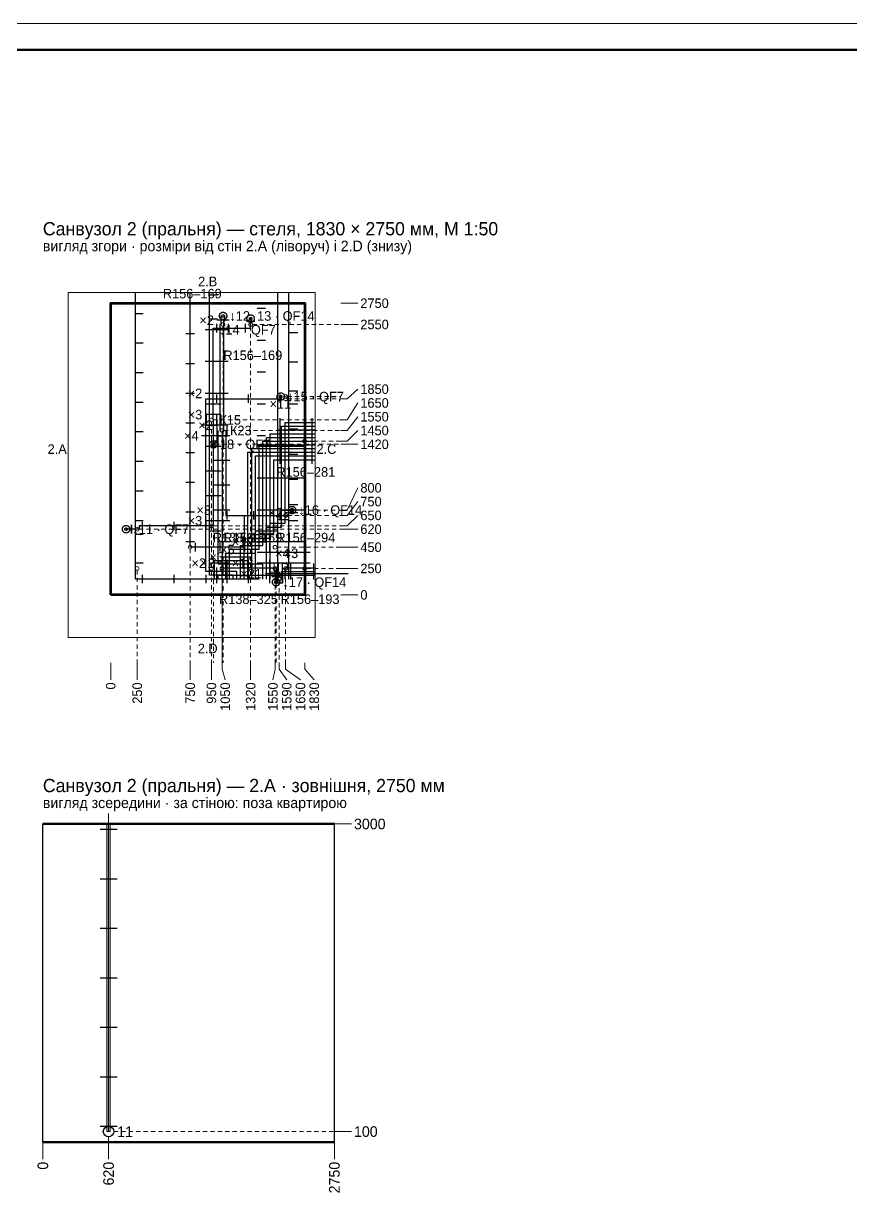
# Paper-space layout '08 Розгортки' of a CAD drawing. Header units: millimetres. Extents: x 0 to 841, y 0 to 594.
# Drawn here: x 319.3 to 475.4, y 373.5 to 594 of the extents above; entities that cross this region are included whole.
import ezdxf
from ezdxf.enums import TextEntityAlignment as Align

# ---------------------------------------------------------------- set-up
doc = ezdxf.new("R2010")
doc.units = ezdxf.units.MM
doc.linetypes.add('E_CABLE_DASH', pattern=[450, 300, -150])
for name, color, linetype in [('A-SHEET', 7, 'Continuous'), ('E-ELEV', 7, 'Continuous'), ('M-FIX', 7, 'Continuous'), ('W-BOX', 1, 'Continuous'), ('W-CABLE-DEVICE', 1, 'E_CABLE_DASH'), ('W-CABLE-DEVICE-RCD', 1, 'E_CABLE_DASH'), ('W-CABLE-LIGHT', 1, 'E_CABLE_DASH'), ('W-CABLE-LIGHT-RCD', 1, 'E_CABLE_DASH'), ('W-CABLE-LOW', 1, 'E_CABLE_DASH'), ('W-CABLE-SOCKET', 1, 'E_CABLE_DASH'), ('W-CABLE-SOCKET-RCD', 1, 'E_CABLE_DASH')]:
    doc.layers.add(name, color=color, linetype=linetype)
doc.styles.add('PLEX_LIGHT', font='IBMPlexSans-Light.ttf')

psp = doc.layouts.new('08 Розгортки')

# ---------------------------------------------------------------- hatches: boundary and pattern name
at = {"layer": 'E-ELEV', "true_color": 0xe4ded3}
h = psp.add_hatch(color=7, dxfattribs=at)
h.dxf.hatch_style = 1
h.paths.add_polyline_path([(335.08, 385.04), (335.68, 385.04), (335.68, 443.04), (335.08, 443.04)])

# ---------------------------------------------------------------- linework, layer by layer
at = {"layer": 'A-SHEET', "lineweight": 18}
psp.add_line((841, 594), (0, 594), dxfattribs=at)
at = {"layer": 'A-SHEET', "lineweight": 50}
psp.add_line((836, 589), (20, 589), dxfattribs=at)
at = {"layer": 'E-ELEV', "lineweight": 13, "true_color": 0x29251f}
for p, q in [((379.18, 541.23), (380.38, 541.23)), ((380.38, 541.23), (382.38, 541.23)), ((379.18, 537.23), (380.38, 537.23)), ((380.38, 537.23), (382.38, 537.23)), ((380.38, 523.23), (382.38, 525.03)), ((379.18, 523.23), (380.38, 523.23)), ((380.38, 519.23), (382.38, 522.43)), ((379.18, 519.23), (380.38, 519.23)), ((380.38, 517.23), (382.38, 519.83)), ((379.18, 517.23), (380.38, 517.23)), ((380.38, 515.23), (382.38, 517.23)), ((379.18, 515.23), (380.38, 515.23)), ((379.18, 514.63), (380.38, 514.63)), ((380.38, 514.63), (382.38, 514.63)), ((380.38, 502.23), (382.38, 506.43)), ((380.38, 501.23), (382.38, 503.83)), ((379.18, 502.23), (380.38, 502.23)), ((379.18, 501.23), (380.38, 501.23)), ((380.38, 499.23), (382.38, 501.23)), ((379.18, 499.23), (380.38, 499.23)), ((379.18, 498.63), (380.38, 498.63)), ((380.38, 498.63), (382.38, 498.63)), ((379.18, 495.23), (380.38, 495.23)), ((380.38, 495.23), (382.38, 495.23)), ((379.18, 491.23), (380.38, 491.23)), ((380.38, 491.23), (382.38, 491.23)), ((379.18, 486.23), (380.38, 486.23)), ((380.38, 486.23), (382.38, 486.23)), ((335.78, 473.43), (335.78, 472.23)), ((335.78, 472.23), (335.78, 470.23)), ((340.78, 473.43), (340.78, 472.23)), ((340.78, 472.23), (340.78, 470.23)), ((350.78, 473.43), (350.78, 472.23)), ((350.78, 472.23), (350.78, 470.23)), ((354.78, 473.43), (354.78, 472.23)), ((354.78, 472.23), (354.78, 470.23)), ((356.78, 473.43), (356.78, 472.23)), ((356.78, 472.23), (357.38, 470.23)), ((362.18, 473.43), (362.18, 472.23)), ((362.18, 472.23), (362.18, 470.23)), ((366.78, 472.23), (366.38, 470.23)), ((366.78, 473.43), (366.78, 472.23)), ((367.58, 473.43), (367.58, 472.23)), ((367.58, 472.23), (368.98, 470.23)), ((368.78, 473.43), (368.78, 472.23)), ((368.78, 472.23), (371.58, 470.23)), ((372.38, 473.43), (372.38, 472.23)), ((372.38, 472.23), (374.18, 470.23)), ((377.98, 443.04), (379.18, 443.04)), ((379.18, 443.04), (381.18, 443.04)), ((377.98, 385.04), (379.18, 385.04)), ((379.18, 385.04), (381.18, 385.04)), ((322.98, 383.04), (322.98, 381.84)), ((322.98, 381.84), (322.98, 379.84)), ((335.38, 383.04), (335.38, 381.84)), ((335.38, 381.84), (335.38, 379.84)), ((377.98, 383.04), (377.98, 381.84)), ((377.98, 381.84), (377.98, 379.84))]:
    psp.add_line(p, q, dxfattribs=at)
at = {"layer": 'E-ELEV', "lineweight": 13, "true_color": 0xd9d3c8}
for p, q in [((356.98, 536.88), (356.98, 536.08)), ((362.18, 536.88), (362.18, 536.08)), ((362.53, 537.23), (363.33, 537.23)), ((363.93, 537.23), (364.73, 537.23)), ((365.33, 537.23), (366.13, 537.23)), ((366.73, 537.23), (367.53, 537.23)), ((368.13, 537.23), (368.93, 537.23)), ((369.53, 537.23), (370.33, 537.23)), ((370.93, 537.23), (371.73, 537.23)), ((372.33, 537.23), (373.13, 537.23)), ((373.73, 537.23), (374.53, 537.23)), ((375.13, 537.23), (375.93, 537.23)), ((376.53, 537.23), (377.33, 537.23)), ((377.93, 537.23), (378.73, 537.23)), ((356.98, 535.48), (356.98, 534.68)), ((356.98, 534.08), (356.98, 533.28)), ((362.18, 535.48), (362.18, 534.68)), ((362.18, 534.08), (362.18, 533.28)), ((356.98, 532.68), (356.98, 531.88)), ((362.18, 532.68), (362.18, 531.88)), ((356.98, 531.28), (356.98, 530.48)), ((356.98, 529.88), (356.98, 529.08)), ((362.18, 531.28), (362.18, 530.48)), ((362.18, 529.88), (362.18, 529.08)), ((356.98, 528.48), (356.98, 527.68)), ((356.98, 527.08), (356.98, 526.28)), ((362.18, 528.48), (362.18, 527.68)), ((362.18, 527.08), (362.18, 526.28)), ((356.98, 525.68), (356.98, 524.88)), ((362.18, 525.68), (362.18, 524.88)), ((356.98, 524.28), (356.98, 523.48)), ((356.98, 522.88), (356.98, 522.08)), ((362.18, 524.28), (362.18, 523.48)), ((362.18, 522.88), (362.18, 522.08)), ((369.13, 523.63), (369.93, 523.63)), ((369.13, 523.23), (369.93, 523.23)), ((370.53, 523.63), (371.33, 523.63)), ((370.53, 523.23), (371.33, 523.23)), ((371.93, 523.63), (372.73, 523.63)), ((371.93, 523.23), (372.73, 523.23)), ((373.33, 523.63), (374.13, 523.63)), ((373.33, 523.23), (374.13, 523.23)), ((374.73, 523.63), (375.53, 523.63)), ((374.73, 523.23), (375.53, 523.23)), ((376.13, 523.63), (376.93, 523.63)), ((376.13, 523.23), (376.93, 523.23)), ((377.53, 523.63), (378.33, 523.63)), ((377.53, 523.23), (378.33, 523.23)), ((378.93, 523.63), (379.18, 523.63)), ((378.93, 523.23), (379.18, 523.23)), ((356.98, 521.48), (356.98, 520.68)), ((362.18, 521.48), (362.18, 520.68)), ((354.78, 518.88), (354.78, 518.08)), ((355.13, 519.23), (355.93, 519.23)), ((356.53, 519.23), (357.33, 519.23)), ((356.98, 520.08), (356.98, 519.28)), ((356.98, 518.68), (356.98, 517.88)), ((357.93, 519.23), (358.73, 519.23)), ((359.33, 519.23), (360.13, 519.23)), ((360.73, 519.23), (361.53, 519.23)), ((362.13, 519.23), (362.93, 519.23)), ((362.18, 520.08), (362.18, 519.28)), ((362.18, 518.68), (362.18, 517.88)), ((363.53, 519.23), (364.33, 519.23)), ((364.93, 519.23), (365.73, 519.23)), ((366.33, 519.23), (367.13, 519.23)), ((367.73, 519.23), (368.53, 519.23)), ((369.13, 519.23), (369.93, 519.23)), ((370.53, 519.23), (371.33, 519.23)), ((371.93, 519.23), (372.73, 519.23)), ((373.33, 519.23), (374.13, 519.23)), ((374.73, 519.23), (375.53, 519.23)), ((376.13, 519.23), (376.93, 519.23)), ((377.53, 519.23), (378.33, 519.23)), ((378.93, 519.23), (379.18, 519.23)), ((354.78, 517.48), (354.78, 516.68)), ((354.78, 516.08), (354.78, 515.28)), ((356.78, 516.88), (356.78, 516.08)), ((356.98, 517.28), (356.98, 516.48)), ((357.13, 517.23), (357.93, 517.23)), ((358.53, 517.23), (359.33, 517.23)), ((359.93, 517.23), (360.73, 517.23)), ((361.33, 517.23), (362.13, 517.23)), ((362.18, 517.28), (362.18, 516.48)), ((362.73, 517.23), (363.53, 517.23)), ((364.13, 517.23), (364.93, 517.23)), ((365.53, 517.23), (366.33, 517.23)), ((366.93, 517.23), (367.73, 517.23)), ((368.33, 517.23), (369.13, 517.23)), ((369.73, 517.23), (370.53, 517.23)), ((371.13, 517.23), (371.93, 517.23)), ((372.53, 517.23), (373.33, 517.23)), ((373.93, 517.23), (374.73, 517.23)), ((375.33, 517.23), (376.13, 517.23)), ((376.73, 517.23), (377.53, 517.23)), ((378.13, 517.23), (378.93, 517.23)), ((354.78, 514.68), (354.78, 513.88)), ((355.18, 514.28), (355.18, 513.48)), ((355.18, 514.28), (355.18, 513.48)), ((355.53, 514.63), (356.33, 514.63)), ((356.78, 515.48), (356.78, 514.68)), ((356.78, 514.08), (356.78, 513.28)), ((356.93, 514.63), (357.73, 514.63)), ((356.98, 515.88), (356.98, 515.08)), ((356.98, 514.48), (356.98, 513.68)), ((358.33, 514.63), (359.13, 514.63)), ((359.73, 514.63), (360.53, 514.63)), ((361.13, 514.63), (361.93, 514.63)), ((362.18, 515.88), (362.18, 515.08)), ((362.18, 514.48), (362.18, 513.68)), ((362.53, 514.63), (363.33, 514.63)), ((363.93, 514.63), (364.73, 514.63)), ((365.33, 514.63), (366.13, 514.63)), ((366.73, 514.63), (367.53, 514.63)), ((368.13, 514.63), (368.93, 514.63)), ((369.53, 514.63), (370.33, 514.63)), ((370.93, 514.63), (371.73, 514.63)), ((372.33, 514.63), (373.13, 514.63)), ((372.73, 515.23), (373.53, 515.23)), ((373.73, 514.63), (374.53, 514.63)), ((374.13, 515.23), (374.93, 515.23)), ((375.13, 514.63), (375.93, 514.63)), ((375.53, 515.23), (376.33, 515.23)), ((376.53, 514.63), (377.33, 514.63)), ((376.93, 515.23), (377.73, 515.23)), ((377.93, 514.63), (378.73, 514.63)), ((378.33, 515.23), (379.13, 515.23)), ((354.78, 513.28), (354.78, 512.48)), ((354.78, 511.88), (354.78, 511.08)), ((355.18, 512.88), (355.18, 512.08)), ((355.18, 512.88), (355.18, 512.08)), ((356.78, 512.68), (356.78, 511.88)), ((356.98, 513.08), (356.98, 512.28)), ((356.98, 511.68), (356.98, 510.88)), ((362.18, 513.08), (362.18, 512.28)), ((362.18, 511.68), (362.18, 510.88)), ((354.78, 510.48), (354.78, 509.68)), ((355.18, 511.48), (355.18, 510.68)), ((355.18, 511.48), (355.18, 510.68)), ((355.18, 510.08), (355.18, 509.28)), ((355.18, 510.08), (355.18, 509.28)), ((356.78, 511.28), (356.78, 510.48)), ((356.78, 509.88), (356.78, 509.08)), ((356.98, 510.28), (356.98, 509.48)), ((362.18, 510.28), (362.18, 509.48)), ((354.78, 509.08), (354.78, 508.28)), ((354.78, 507.68), (354.78, 506.88)), ((355.18, 508.68), (355.18, 507.88)), ((355.18, 508.68), (355.18, 507.88)), ((355.18, 507.28), (355.18, 506.48)), ((355.18, 507.28), (355.18, 506.48)), ((356.78, 508.48), (356.78, 507.68)), ((356.98, 508.88), (356.98, 508.08)), ((356.98, 507.48), (356.98, 506.68)), ((362.18, 508.88), (362.18, 508.08)), ((362.18, 507.48), (362.18, 506.68)), ((354.78, 506.28), (354.78, 505.48)), ((354.78, 504.88), (354.78, 504.08)), ((355.18, 505.88), (355.18, 505.08)), ((355.18, 505.88), (355.18, 505.08)), ((356.78, 507.08), (356.78, 506.28)), ((356.78, 505.68), (356.78, 504.88)), ((356.98, 506.08), (356.98, 505.28)), ((362.18, 506.08), (362.18, 505.28)), ((354.78, 503.48), (354.78, 502.68)), ((355.18, 504.48), (355.18, 503.68)), ((355.18, 504.48), (355.18, 503.68)), ((355.18, 503.08), (355.18, 502.28)), ((355.18, 503.08), (355.18, 502.28)), ((356.78, 504.28), (356.78, 503.48)), ((356.78, 502.88), (356.78, 502.08)), ((356.98, 504.68), (356.98, 503.88)), ((356.98, 503.28), (356.98, 502.48)), ((362.18, 504.68), (362.18, 503.88)), ((362.18, 503.28), (362.18, 502.48)), ((354.78, 502.08), (354.78, 501.28)), ((354.78, 500.68), (354.78, 499.88)), ((355.18, 501.68), (355.18, 500.88)), ((355.18, 501.68), (355.18, 500.88)), ((356.78, 501.48), (356.78, 500.68)), ((356.98, 501.88), (356.98, 501.08)), ((356.98, 500.48), (356.98, 499.68)), ((362.18, 501.88), (362.18, 501.08)), ((362.18, 500.48), (362.18, 499.68)), ((369.13, 501.23), (369.93, 501.23)), ((370.33, 502.23), (371.13, 502.23)), ((370.53, 501.23), (371.33, 501.23)), ((371.73, 502.23), (372.53, 502.23)), ((371.93, 501.23), (372.73, 501.23)), ((373.13, 502.23), (373.93, 502.23)), ((373.33, 501.23), (374.13, 501.23)), ((374.53, 502.23), (375.33, 502.23)), ((374.73, 501.23), (375.53, 501.23)), ((375.93, 502.23), (376.73, 502.23)), ((376.13, 501.23), (376.93, 501.23)), ((377.33, 502.23), (378.13, 502.23)), ((377.53, 501.23), (378.33, 501.23)), ((378.73, 502.23), (379.18, 502.23)), ((378.93, 501.23), (379.18, 501.23)), ((341.13, 498.63), (341.93, 498.63)), ((342.53, 498.63), (343.33, 498.63)), ((343.93, 498.63), (344.73, 498.63)), ((345.33, 498.63), (346.13, 498.63)), ((346.73, 498.63), (347.53, 498.63)), ((348.13, 498.63), (348.93, 498.63)), ((349.53, 498.63), (350.33, 498.63)), ((350.93, 498.63), (351.73, 498.63)), ((352.33, 498.63), (353.13, 498.63)), ((353.73, 498.63), (354.53, 498.63)), ((354.78, 499.28), (354.78, 498.48)), ((355.13, 499.23), (355.93, 499.23)), ((355.13, 498.63), (355.93, 498.63)), ((355.18, 500.28), (355.18, 499.48)), ((355.18, 500.28), (355.18, 499.48)), ((355.18, 498.88), (355.18, 498.08)), ((355.18, 498.88), (355.18, 498.08)), ((356.53, 499.23), (357.33, 499.23)), ((356.53, 498.63), (357.33, 498.63)), ((356.78, 500.08), (356.78, 499.28)), ((356.78, 498.68), (356.78, 497.88)), ((356.98, 499.08), (356.98, 498.28)), ((357.93, 499.23), (358.73, 499.23)), ((357.93, 498.63), (358.73, 498.63)), ((359.33, 499.23), (360.13, 499.23)), ((359.33, 498.63), (360.13, 498.63)), ((360.73, 499.23), (361.53, 499.23)), ((360.73, 498.63), (361.53, 498.63)), ((362.13, 499.23), (362.93, 499.23)), ((362.13, 498.63), (362.93, 498.63)), ((362.18, 499.08), (362.18, 498.28)), ((363.53, 499.23), (364.33, 499.23)), ((363.53, 498.63), (364.33, 498.63)), ((364.93, 499.23), (365.73, 499.23)), ((364.93, 498.63), (365.73, 498.63)), ((366.33, 499.23), (367.13, 499.23)), ((366.33, 498.63), (367.13, 498.63)), ((367.73, 499.23), (368.53, 499.23)), ((367.73, 498.63), (368.53, 498.63)), ((369.13, 499.23), (369.93, 499.23)), ((369.13, 498.63), (369.93, 498.63)), ((370.53, 499.23), (371.33, 499.23)), ((370.53, 498.63), (371.33, 498.63)), ((371.93, 499.23), (372.73, 499.23)), ((371.93, 498.63), (372.73, 498.63)), ((373.33, 499.23), (374.13, 499.23)), ((373.33, 498.63), (374.13, 498.63)), ((374.73, 499.23), (375.53, 499.23)), ((374.73, 498.63), (375.53, 498.63)), ((376.13, 499.23), (376.93, 499.23)), ((376.13, 498.63), (376.93, 498.63)), ((377.53, 499.23), (378.33, 499.23)), ((377.53, 498.63), (378.33, 498.63)), ((378.93, 499.23), (379.18, 499.23)), ((378.93, 498.63), (379.18, 498.63)), ((354.78, 497.88), (354.78, 497.08)), ((354.78, 496.48), (354.78, 495.68)), ((355.18, 497.48), (355.18, 496.68)), ((355.18, 497.48), (355.18, 496.68)), ((355.18, 496.08), (355.18, 495.28)), ((355.18, 496.08), (355.18, 495.28)), ((356.78, 497.28), (356.78, 496.48)), ((356.98, 497.68), (356.98, 496.88)), ((356.98, 496.28), (356.98, 495.48)), ((362.18, 497.68), (362.18, 496.88)), ((362.18, 496.28), (362.18, 495.48)), ((350.78, 494.88), (350.78, 494.08)), ((354.78, 495.08), (354.78, 494.28)), ((355.18, 494.68), (355.18, 493.88)), ((355.18, 494.68), (355.18, 493.88)), ((356.78, 495.88), (356.78, 495.08)), ((356.78, 494.48), (356.78, 493.68)), ((356.98, 494.88), (356.98, 494.08)), ((362.18, 494.88), (362.18, 494.08)), ((367.13, 495.23), (367.93, 495.23)), ((368.53, 495.23), (369.33, 495.23)), ((369.93, 495.23), (370.73, 495.23)), ((371.33, 495.23), (372.13, 495.23)), ((372.73, 495.23), (373.53, 495.23)), ((374.13, 495.23), (374.93, 495.23)), ((375.53, 495.23), (376.33, 495.23)), ((376.93, 495.23), (377.73, 495.23)), ((378.33, 495.23), (379.13, 495.23)), ((350.78, 493.48), (350.78, 492.68)), ((350.78, 492.08), (350.78, 491.28)), ((354.78, 493.68), (354.78, 492.88)), ((354.78, 492.28), (354.78, 491.48)), ((355.18, 493.28), (355.18, 492.48)), ((355.18, 493.28), (355.18, 492.48)), ((355.18, 491.88), (355.18, 491.08)), ((355.18, 491.88), (355.18, 491.08)), ((356.78, 493.08), (356.78, 492.28)), ((356.78, 491.68), (356.78, 490.88)), ((356.98, 493.48), (356.98, 492.68)), ((356.98, 492.08), (356.98, 491.28)), ((362.18, 493.48), (362.18, 492.68)), ((362.18, 492.08), (362.18, 491.28)), ((340.78, 490.88), (340.78, 490.08)), ((340.78, 489.48), (340.78, 488.68)), ((350.78, 490.68), (350.78, 489.88)), ((354.78, 490.88), (354.78, 490.08)), ((354.78, 490.88), (354.78, 490.08)), ((354.78, 489.48), (354.78, 488.68)), ((354.78, 489.48), (354.78, 488.68)), ((355.18, 490.48), (355.18, 489.68)), ((355.18, 490.48), (355.18, 489.68)), ((356.78, 490.88), (356.78, 490.08)), ((356.78, 490.28), (356.78, 489.48)), ((356.78, 489.48), (356.78, 488.68)), ((356.98, 490.68), (356.98, 489.88)), ((362.18, 490.68), (362.18, 489.88)), ((366.78, 490.88), (366.78, 490.08)), ((366.78, 489.48), (366.78, 488.68)), ((368.78, 490.88), (368.78, 490.08)), ((368.78, 489.48), (368.78, 488.68)), ((372.73, 491.23), (373.53, 491.23)), ((374.13, 491.23), (374.93, 491.23)), ((375.53, 491.23), (376.33, 491.23)), ((376.93, 491.23), (377.73, 491.23)), ((378.33, 491.23), (379.13, 491.23)), ((340.78, 488.08), (340.78, 487.28)), ((350.78, 489.28), (350.78, 488.48)), ((350.78, 487.88), (350.78, 487.08)), ((354.78, 488.08), (354.78, 487.28)), ((354.78, 488.08), (354.78, 487.28)), ((355.18, 489.08), (355.18, 488.28)), ((355.18, 489.08), (355.18, 488.28)), ((355.18, 487.68), (355.18, 486.88)), ((355.18, 487.68), (355.18, 486.88)), ((356.78, 488.88), (356.78, 488.08)), ((356.78, 488.08), (356.78, 487.28)), ((356.78, 487.48), (356.78, 486.68)), ((356.98, 489.28), (356.98, 488.48)), ((356.98, 487.88), (356.98, 487.08)), ((362.18, 489.28), (362.18, 488.48)), ((362.18, 487.88), (362.18, 487.08)), ((366.78, 488.08), (366.78, 487.28)), ((366.98, 488.28), (366.98, 487.48)), ((367.58, 488.88), (367.58, 488.08)), ((367.58, 487.48), (367.58, 486.68)), ((368.78, 488.08), (368.78, 487.28)), ((340.78, 486.68), (340.78, 485.88)), ((340.78, 485.28), (340.78, 484.48)), ((350.78, 486.48), (350.78, 485.68)), ((350.78, 485.08), (350.78, 484.28)), ((354.78, 486.68), (354.78, 485.88)), ((354.78, 486.68), (354.78, 485.88)), ((354.78, 485.28), (354.78, 484.48)), ((354.78, 485.28), (354.78, 484.48)), ((355.18, 486.28), (355.18, 485.48)), ((355.18, 486.28), (355.18, 485.48)), ((356.78, 486.68), (356.78, 485.88)), ((356.78, 486.08), (356.78, 485.28)), ((356.78, 485.28), (356.78, 484.48)), ((356.98, 486.48), (356.98, 485.68)), ((356.98, 485.08), (356.98, 484.28)), ((362.18, 486.48), (362.18, 485.68)), ((362.18, 485.08), (362.18, 484.28)), ((366.78, 486.68), (366.78, 485.88)), ((366.78, 485.28), (366.78, 484.48)), ((366.98, 486.88), (366.98, 486.08)), ((366.98, 485.48), (366.98, 484.68)), ((367.58, 486.08), (367.58, 485.28)), ((368.78, 486.68), (368.78, 485.88)), ((368.78, 485.28), (368.78, 484.48)), ((340.78, 483.88), (340.78, 483.08)), ((350.78, 483.68), (350.78, 482.88)), ((354.78, 483.88), (354.78, 483.08)), ((354.78, 483.88), (354.78, 483.08)), ((355.18, 484.88), (355.18, 484.08)), ((355.18, 484.88), (355.18, 484.08)), ((355.18, 483.48), (355.18, 482.68)), ((355.18, 483.48), (355.18, 482.68)), ((356.78, 484.68), (356.78, 483.88)), ((356.78, 483.88), (356.78, 483.08)), ((356.78, 483.28), (356.78, 482.48)), ((356.98, 483.68), (356.98, 482.88)), ((362.18, 483.68), (362.18, 482.88)), ((366.78, 483.88), (366.78, 483.08)), ((366.98, 484.08), (366.98, 483.28)), ((367.58, 484.68), (367.58, 483.88)), ((367.58, 483.28), (367.58, 482.48)), ((368.78, 483.88), (368.78, 483.08)), ((340.78, 482.48), (340.78, 481.68)), ((340.78, 481.08), (340.78, 480.28)), ((350.78, 482.28), (350.78, 481.48)), ((350.78, 480.88), (350.78, 480.08)), ((354.78, 482.48), (354.78, 481.68)), ((354.78, 482.48), (354.78, 481.68)), ((354.78, 481.08), (354.78, 480.28)), ((354.78, 481.08), (354.78, 480.28)), ((355.18, 482.08), (355.18, 481.28)), ((355.18, 482.08), (355.18, 481.28)), ((355.18, 480.68), (355.18, 479.88)), ((355.18, 480.68), (355.18, 479.88)), ((356.78, 482.48), (356.78, 481.68)), ((356.78, 481.88), (356.78, 481.08)), ((356.78, 481.08), (356.78, 480.28)), ((356.98, 482.28), (356.98, 481.48)), ((356.98, 480.88), (356.98, 480.08)), ((362.18, 482.28), (362.18, 481.48)), ((362.18, 480.88), (362.18, 480.08)), ((366.78, 482.48), (366.78, 481.68)), ((366.78, 481.08), (366.78, 480.28)), ((366.98, 482.68), (366.98, 481.88)), ((366.98, 481.28), (366.98, 480.48)), ((367.58, 481.88), (367.58, 481.08)), ((368.78, 482.48), (368.78, 481.68)), ((368.78, 481.08), (368.78, 480.28)), ((340.78, 479.68), (340.78, 478.88)), ((350.78, 479.48), (350.78, 478.68)), ((354.78, 479.68), (354.78, 478.88)), ((354.78, 479.68), (354.78, 478.88)), ((355.18, 479.28), (355.18, 478.48)), ((355.18, 479.28), (355.18, 478.48)), ((356.78, 480.48), (356.78, 479.68)), ((356.78, 479.68), (356.78, 478.88)), ((356.78, 479.08), (356.78, 478.28)), ((356.98, 479.48), (356.98, 478.68)), ((362.18, 479.48), (362.18, 478.68)), ((366.78, 479.68), (366.78, 478.88)), ((366.98, 479.88), (366.98, 479.08)), ((366.98, 478.48), (366.98, 477.68)), ((367.58, 480.48), (367.58, 479.68)), ((367.58, 479.08), (367.58, 478.28)), ((368.78, 479.68), (368.78, 478.88)), ((340.78, 478.28), (340.78, 477.48)), ((340.78, 476.88), (340.78, 476.08)), ((350.78, 478.08), (350.78, 477.28)), ((350.78, 476.68), (350.78, 475.88)), ((354.78, 478.28), (354.78, 477.48)), ((354.78, 478.28), (354.78, 477.48)), ((354.78, 476.88), (354.78, 476.08)), ((354.78, 476.88), (354.78, 476.08)), ((355.18, 477.88), (355.18, 477.08)), ((355.18, 477.88), (355.18, 477.08)), ((355.18, 476.48), (355.18, 475.68)), ((355.18, 476.48), (355.18, 475.68)), ((356.78, 478.28), (356.78, 477.48)), ((356.78, 477.68), (356.78, 476.88)), ((356.78, 476.88), (356.78, 476.08)), ((356.78, 476.28), (356.78, 475.48)), ((356.98, 478.08), (356.98, 477.28)), ((356.98, 476.68), (356.98, 475.88)), ((362.18, 478.08), (362.18, 477.28)), ((362.18, 476.68), (362.18, 475.88)), ((366.78, 478.28), (366.78, 477.48)), ((366.78, 476.88), (366.78, 476.08)), ((366.98, 477.08), (366.98, 476.28)), ((367.58, 477.68), (367.58, 476.88)), ((367.58, 476.28), (367.58, 475.48)), ((368.78, 478.28), (368.78, 477.48)), ((368.78, 476.88), (368.78, 476.08)), ((340.78, 475.48), (340.78, 474.68)), ((340.78, 474.08), (340.78, 473.43)), ((350.78, 475.28), (350.78, 474.48)), ((354.78, 475.48), (354.78, 474.68)), ((354.78, 475.48), (354.78, 474.68)), ((354.78, 474.08), (354.78, 473.43)), ((354.78, 474.08), (354.78, 473.43)), ((355.18, 475.08), (355.18, 474.28)), ((355.18, 475.08), (355.18, 474.28)), ((356.78, 475.48), (356.78, 474.68)), ((356.78, 474.88), (356.78, 474.08)), ((356.78, 474.08), (356.78, 473.43)), ((356.98, 475.28), (356.98, 474.48)), ((362.18, 475.28), (362.18, 474.48)), ((366.78, 475.48), (366.78, 474.68)), ((366.78, 474.08), (366.78, 473.43)), ((366.98, 475.68), (366.98, 474.88)), ((366.98, 474.28), (366.98, 473.48)), ((367.58, 474.88), (367.58, 474.08)), ((368.78, 475.48), (368.78, 474.68)), ((368.78, 474.08), (368.78, 473.43)), ((350.78, 473.88), (350.78, 473.43)), ((355.18, 473.68), (355.18, 473.43)), ((355.18, 473.68), (355.18, 473.43)), ((356.78, 473.48), (356.78, 473.43)), ((356.98, 473.88), (356.98, 473.43)), ((362.18, 473.88), (362.18, 473.43)), ((367.58, 473.48), (367.58, 473.43))]:
    psp.add_line(p, q, dxfattribs=at)
at = {"layer": 'E-ELEV', "lineweight": 15, "true_color": 0xd4a72c}
psp.add_line((335.38, 385.04), (335.38, 445.04), dxfattribs=at)
at = {"layer": 'E-ELEV', "lineweight": 50, "true_color": 0x29251f}
for p, q in [((322.98, 443.04), (377.98, 443.04)), ((322.98, 383.04), (377.98, 383.04))]:
    psp.add_line(p, q, dxfattribs=at)
at = {"layer": 'E-ELEV', "lineweight": 25, "true_color": 0x29251f}
for p, q in [((322.98, 383.04), (322.98, 443.04)), ((377.98, 383.04), (377.98, 443.04))]:
    psp.add_line(p, q, dxfattribs=at)
at = {"layer": 'E-ELEV', "lineweight": 25, "true_color": 0x29251f, "transparency": 33554559}
for p, q in [((333.78, 442.04), (336.98, 442.04)), ((333.78, 432.71), (336.98, 432.71)), ((333.78, 423.38), (336.98, 423.38)), ((333.78, 414.04), (336.98, 414.04)), ((333.78, 404.71), (336.98, 404.71)), ((333.78, 395.38), (336.98, 395.38)), ((333.78, 386.04), (336.98, 386.04))]:
    psp.add_line(p, q, dxfattribs=at)
at = {"layer": 'E-ELEV', "lineweight": 13, "true_color": 0x9a9288}
for p, q in [((335.38, 384.04), (335.38, 383.24)), ((336.38, 385.04), (337.18, 385.04)), ((337.78, 385.04), (338.58, 385.04)), ((339.18, 385.04), (339.98, 385.04)), ((340.58, 385.04), (341.38, 385.04)), ((341.98, 385.04), (342.78, 385.04)), ((343.38, 385.04), (344.18, 385.04)), ((344.78, 385.04), (345.58, 385.04)), ((346.18, 385.04), (346.98, 385.04)), ((347.58, 385.04), (348.38, 385.04)), ((348.98, 385.04), (349.78, 385.04)), ((350.38, 385.04), (351.18, 385.04)), ((351.78, 385.04), (352.58, 385.04)), ((353.18, 385.04), (353.98, 385.04)), ((354.58, 385.04), (355.38, 385.04)), ((355.98, 385.04), (356.78, 385.04)), ((357.38, 385.04), (358.18, 385.04)), ((358.78, 385.04), (359.58, 385.04)), ((360.18, 385.04), (360.98, 385.04)), ((361.58, 385.04), (362.38, 385.04)), ((362.98, 385.04), (363.78, 385.04)), ((364.38, 385.04), (365.18, 385.04)), ((365.78, 385.04), (366.58, 385.04)), ((367.18, 385.04), (367.98, 385.04)), ((368.58, 385.04), (369.38, 385.04)), ((369.98, 385.04), (370.78, 385.04)), ((371.38, 385.04), (372.18, 385.04)), ((372.78, 385.04), (373.58, 385.04)), ((374.18, 385.04), (374.98, 385.04)), ((375.58, 385.04), (376.38, 385.04)), ((376.98, 385.04), (377.78, 385.04))]:
    psp.add_line(p, q, dxfattribs=at)
at = {"layer": 'E-ELEV', "lineweight": 13, "true_color": 0xd9d3c8}
psp.add_lwpolyline([(327.78, 478.23), (327.78, 543.23), (374.38, 543.23), (374.38, 478.23), (327.78, 478.23)], close=True, dxfattribs=at)
at = {"layer": 'E-ELEV', "lineweight": 70, "true_color": 0x29251f}
psp.add_lwpolyline([(335.78, 486.23), (335.78, 541.23), (372.38, 541.23), (372.38, 486.23)], close=True, dxfattribs=at)
at = {"layer": 'E-ELEV', "lineweight": 13, "true_color": 0x9a9288}
psp.add_lwpolyline([(335.08, 385.04), (335.68, 385.04), (335.68, 443.04), (335.08, 443.04)], close=True, dxfattribs=at)
for centre in [(356.98, 537.23), (362.18, 537.23), (362.18, 537.23), (368.78, 523.63), (368.78, 523.23), (354.78, 519.23), (354.78, 519.23), (356.78, 517.23), (356.78, 517.23), (355.18, 514.63), (355.18, 514.63), (355.18, 514.63), (372.38, 515.23), (368.78, 501.23), (369.98, 502.23), (340.78, 498.63), (354.78, 499.23), (350.78, 495.23), (366.78, 495.23), (340.78, 491.23), (354.78, 491.23), (356.78, 491.23), (366.78, 491.23), (367.58, 489.23), (368.78, 491.23), (372.38, 491.23), (366.98, 488.63)]:
    psp.add_circle(centre, 0.35, dxfattribs=at)
at = {"layer": 'E-ELEV', "lineweight": 25, "true_color": 0x29251f}
psp.add_circle((335.38, 385.04), 1, dxfattribs=at)
at = {"layer": 'M-FIX', "lineweight": 25, "true_color": 0x29251f}
for p, q in [((355.93, 542.73), (354.33, 542.73)), ((351.58, 541.03), (349.98, 541.03)), ((364.98, 540.23), (363.38, 540.23)), ((371.08, 541.17), (369.48, 541.17)), ((341.93, 539.26), (340.33, 539.26)), ((355.93, 538.23), (354.33, 538.23)), ((358.13, 538.03), (355.83, 538.03)), ((355.93, 536.23), (353.63, 536.23)), ((357.93, 536.23), (355.63, 536.23)), ((355.78, 535.73), (355.78, 537.33)), ((357.98, 535.73), (357.98, 537.33)), ((361.18, 535.73), (361.18, 537.33)), ((362.98, 537.78), (361.38, 537.78)), ((341.93, 533.68), (340.33, 533.68)), ((351.58, 535.43), (349.98, 535.43)), ((364.98, 534.23), (363.38, 534.23)), ((371.08, 535.66), (369.48, 535.66)), ((351.58, 529.83), (349.98, 529.83)), ((355.93, 530.23), (353.63, 530.23)), ((357.93, 530.23), (355.63, 530.23)), ((371.08, 530.15), (369.48, 530.15)), ((341.93, 528.11), (340.33, 528.11)), ((364.98, 528.23), (363.38, 528.23)), ((341.93, 522.53), (340.33, 522.53)), ((351.58, 524.23), (349.98, 524.23)), ((355.93, 524.23), (353.63, 524.23)), ((357.93, 524.23), (355.63, 524.23)), ((355.78, 522.43), (355.78, 524.03)), ((361.78, 522.43), (361.78, 524.03)), ((367.78, 522.43), (367.78, 524.03)), ((371.08, 524.63), (369.48, 524.63)), ((356.63, 522.23), (353.63, 522.23)), ((364.98, 522.23), (363.38, 522.23)), ((371.08, 522.23), (369.48, 522.23)), ((351.58, 518.63), (349.98, 518.63)), ((356.63, 518.23), (352.93, 518.23)), ((356.63, 520.23), (353.63, 520.23)), ((357.93, 518.23), (355.63, 518.23)), ((367.78, 510.93), (367.78, 519.53)), ((373.78, 510.93), (373.78, 519.53)), ((341.93, 516.96), (340.33, 516.96)), ((356.63, 516.23), (352.93, 516.23)), ((358.28, 516.23), (355.28, 516.23)), ((364.98, 516.23), (363.38, 516.23)), ((371.08, 517.48), (369.48, 517.48)), ((356.63, 514.23), (353.63, 514.23)), ((372.68, 514.23), (363.38, 514.23)), ((351.58, 513.03), (349.98, 513.03)), ((358.28, 511.57), (355.28, 511.57)), ((371.08, 512.73), (369.48, 512.73)), ((341.93, 511.38), (340.33, 511.38)), ((356.63, 509.57), (353.63, 509.57)), ((351.58, 507.43), (349.98, 507.43)), ((372.68, 508.23), (363.38, 508.23)), ((371.08, 507.98), (369.48, 507.98)), ((341.93, 505.81), (340.33, 505.81)), ((356.63, 504.9), (353.63, 504.9)), ((358.28, 506.9), (355.28, 506.9)), ((369.38, 501.43), (369.38, 503.03)), ((371.08, 503.23), (369.48, 503.23)), ((351.58, 501.83), (349.98, 501.83)), ((358.28, 502.23), (355.28, 502.23)), ((357.78, 500.43), (357.78, 502.03)), ((362.78, 500.43), (362.78, 502.03)), ((372.68, 502.23), (363.38, 502.23)), ((367.78, 500.43), (367.78, 502.03)), ((371.08, 501.73), (368.78, 501.73)), ((339.68, 497.83), (339.68, 499.43)), ((339.78, 497.83), (339.78, 499.43)), ((341.93, 500.23), (340.33, 500.23)), ((341.78, 498.43), (341.78, 500.03)), ((347.78, 498.43), (347.78, 500.03)), ((356.63, 500.23), (353.63, 500.23)), ((353.78, 498.43), (353.78, 500.03)), ((358.28, 500.23), (355.98, 500.23)), ((371.08, 500.23), (369.48, 500.23)), ((341.93, 497.63), (340.33, 497.63)), ((351.58, 496.23), (349.98, 496.23)), ((356.63, 498.23), (354.33, 498.23)), ((358.28, 496.23), (355.98, 496.23)), ((372.68, 496.23), (363.38, 496.23)), ((371.08, 496.23), (369.48, 496.23)), ((351.78, 494.43), (351.78, 496.03)), ((356.44, 494.43), (356.44, 496.03)), ((361.11, 494.43), (361.11, 496.03)), ((373.38, 494.23), (363.38, 494.23)), ((365.78, 494.43), (365.78, 496.03)), ((341.93, 492.23), (340.33, 492.23)), ((356.63, 492.23), (354.33, 492.23)), ((358.28, 492.23), (355.98, 492.23)), ((357.78, 488.43), (357.78, 492.83)), ((361.78, 488.43), (361.78, 492.83)), ((373.38, 492.23), (363.38, 492.23)), ((365.78, 488.43), (365.78, 492.83)), ((368.18, 488.43), (368.18, 492.13)), ((371.08, 492.23), (369.48, 492.23)), ((369.78, 489.13), (369.78, 492.13)), ((374.08, 489.13), (374.08, 492.13)), ((341.78, 488.43), (341.78, 490.03)), ((347.78, 488.43), (347.78, 490.03)), ((353.78, 488.43), (353.78, 490.03)), ((355.78, 488.43), (355.78, 491.43)), ((380.58, 490.23), (364.98, 490.23)), ((367.78, 490.23), (366.18, 490.23)), ((367.78, 489.63), (366.18, 489.63))]:
    psp.add_line(p, q, dxfattribs=at)
at = {"layer": 'W-BOX', "lineweight": 25, "true_color": 0xb3261e}
for points in [[(353.78, 518.23), (355.78, 518.23), (355.78, 520.23), (353.78, 520.23)], [(355.78, 516.23), (357.78, 516.23), (357.78, 518.23), (355.78, 518.23)]]:
    psp.add_lwpolyline(points, close=True, dxfattribs=at)
at = {"layer": 'W-BOX', "lineweight": 25, "true_color": 0x29251f}
psp.add_lwpolyline([(366.88, 488.53), (368.28, 488.53), (368.28, 489.93), (366.88, 489.93)], close=True, dxfattribs=at)
at = {"layer": 'W-CABLE-DEVICE', "lineweight": 25, "true_color": 0x7f7fc9}
psp.add_lwpolyline([(365.88, 489.23), (365.88, 499.73), (368.68, 499.73), (368.68, 518.73), (374.38, 518.73)], dxfattribs=at)
at = {"layer": 'W-CABLE-DEVICE', "lineweight": 25, "true_color": 0x76b7b2}
psp.add_lwpolyline([(365.18, 489.23), (365.18, 499.03), (367.98, 499.03), (367.98, 518.03), (374.38, 518.03)], dxfattribs=at)
at = {"layer": 'W-CABLE-DEVICE-RCD', "lineweight": 25, "true_color": 0x5f9ed1}
psp.add_lwpolyline([(366.58, 489.23), (367.28, 489.23), (367.28, 543.23)], dxfattribs=at)
at = {"layer": 'W-CABLE-LIGHT', "lineweight": 25, "true_color": 0xc9845c}
psp.add_lwpolyline([(356.78, 489.23), (356.78, 493.43), (362.38, 493.43), (362.38, 513.83), (374.38, 513.83)], dxfattribs=at)
at = {"layer": 'W-CABLE-LIGHT', "lineweight": 25, "true_color": 0x9c755f}
psp.add_lwpolyline([(358.18, 489.23), (358.18, 494.83), (363.78, 494.83), (363.78, 514.53), (374.38, 514.53)], dxfattribs=at)
at = {"layer": 'W-CABLE-LIGHT', "lineweight": 25, "true_color": 0xf28e2b}
psp.add_lwpolyline([(355.38, 489.23), (355.38, 492.73), (361.68, 492.73), (361.68, 513.13), (374.38, 513.13)], dxfattribs=at)
at = {"layer": 'W-CABLE-LIGHT', "lineweight": 25, "true_color": 0xa6761d}
psp.add_lwpolyline([(357.48, 489.23), (357.48, 494.13), (363.08, 494.13), (363.08, 512.43), (374.38, 512.43)], dxfattribs=at)
at = {"layer": 'W-CABLE-LIGHT', "lineweight": 25, "true_color": 0xd4a72c}
psp.add_lwpolyline([(356.08, 489.23), (356.08, 489.93), (374.38, 489.93)], dxfattribs=at)
at = {"layer": 'W-CABLE-LIGHT-RCD', "lineweight": 13, "true_color": 0xd4a72c}
for p, q in [((354.69, 514.14), (355.67, 515.12)), ((354.69, 515.12), (355.67, 514.14))]:
    psp.add_line(p, q, dxfattribs=at)
at = {"layer": 'W-CABLE-LIGHT-RCD', "lineweight": 25, "true_color": 0xf28e2b}
psp.add_lwpolyline([(358.88, 489.23), (358.88, 489.93), (354.43, 489.93), (354.43, 543.23)], dxfattribs=at)
at = {"layer": 'W-CABLE-LIGHT-RCD', "lineweight": 25, "true_color": 0xd4a72c}
for points in [[(355.13, 519.23), (355.13, 536.53), (362.18, 536.53), (362.18, 538.33)], [(353.73, 519.23), (353.73, 523.23), (367.98, 523.23), (367.98, 523.63), (367.86, 523.63)], [(355.13, 519.23), (355.13, 499.23), (341.13, 499.23), (341.13, 498.63), (338.68, 498.63)], [(359.58, 489.23), (359.58, 490.63), (353.73, 490.63), (353.73, 519.23)], [(355.83, 519.23), (355.83, 515.23), (355.18, 515.23), (355.18, 514.63)]]:
    psp.add_lwpolyline(points, dxfattribs=at)
for centre, radius in [((362.18, 538.33), 0.7), ((362.18, 538.33), 0.233), ((367.86, 523.63), 0.7), ((367.86, 523.63), 0.233), ((355.18, 514.63), 0.7), ((338.68, 498.63), 0.7), ((338.68, 498.63), 0.233)]:
    psp.add_circle(centre, radius, dxfattribs=at)
at = {"layer": 'W-CABLE-LOW', "lineweight": 25, "true_color": 0x29251f}
psp.add_lwpolyline([(369.38, 489.23), (369.38, 501.13), (360.98, 501.13), (360.98, 495.23), (350.78, 495.23), (350.78, 543.23)], dxfattribs=at)
at = {"layer": 'W-CABLE-SOCKET', "lineweight": 25, "true_color": 0x4fb0a0}
for points in [[(367.28, 489.23), (367.28, 500.43), (369.38, 500.43), (369.38, 543.23)], [(363.08, 489.23), (363.08, 498.33), (367.28, 498.33), (367.28, 517.33), (374.38, 517.33)], [(367.98, 489.23), (367.98, 490.63), (374.38, 490.63)]]:
    psp.add_lwpolyline(points, dxfattribs=at)
at = {"layer": 'W-CABLE-SOCKET', "lineweight": 25, "true_color": 0x76b7b2}
psp.add_lwpolyline([(360.98, 489.23), (360.98, 496.23), (365.18, 496.23), (365.18, 515.93), (374.38, 515.93)], dxfattribs=at)
at = {"layer": 'W-CABLE-SOCKET', "lineweight": 25, "true_color": 0x7f7fc9}
psp.add_lwpolyline([(361.68, 489.23), (361.68, 496.93), (365.88, 496.93), (365.88, 516.63), (374.38, 516.63)], dxfattribs=at)
at = {"layer": 'W-CABLE-SOCKET', "lineweight": 25, "true_color": 0x4e79a7}
psp.add_lwpolyline([(360.28, 489.23), (360.28, 495.53), (364.48, 495.53), (364.48, 515.23), (374.38, 515.23)], dxfattribs=at)
at = {"layer": 'W-CABLE-SOCKET', "lineweight": 25, "true_color": 0x5f9ed1}
psp.add_lwpolyline([(362.38, 489.23), (362.38, 497.63), (366.58, 497.63), (366.58, 511.73), (374.38, 511.73)], dxfattribs=at)
at = {"layer": 'W-CABLE-SOCKET', "lineweight": 25, "true_color": 0x29251f}
psp.add_lwpolyline([(368.68, 489.23), (368.68, 491.33), (374.38, 491.33)], dxfattribs=at)
at = {"layer": 'W-CABLE-SOCKET-RCD', "lineweight": 25, "true_color": 0x3f6fb5}
psp.add_lwpolyline([(363.78, 489.23), (340.43, 489.23), (340.43, 543.23)], dxfattribs=at)
at = {"layer": 'W-CABLE-SOCKET-RCD', "lineweight": 25, "true_color": 0x4e79a7}
for points in [[(356.43, 517.23), (356.43, 537.23), (356.63, 537.23), (356.63, 538.83)], [(357.13, 517.23), (357.13, 537.93), (357.33, 537.93), (357.33, 538.83)], [(364.48, 489.23), (364.48, 492.03), (356.08, 492.03), (356.08, 517.23)], [(356.78, 517.23), (356.78, 491.33), (366.98, 491.33), (366.98, 488.63)], [(357.48, 517.23), (357.48, 501.23), (367.98, 501.23), (367.98, 502.23), (369.98, 502.23)]]:
    psp.add_lwpolyline(points, dxfattribs=at)
for centre, radius in [((356.98, 538.83), 0.7), ((356.98, 538.83), 0.233), ((369.98, 502.23), 0.7), ((369.98, 502.23), 0.233), ((366.98, 488.63), 0.7), ((366.98, 488.63), 0.233)]:
    psp.add_circle(centre, radius, dxfattribs=at)

# ---------------------------------------------------------------- texts
at = {"layer": 'E-ELEV', "true_color": 0x29251f, "style": 'PLEX_LIGHT'}
for s, height, p in [('Санвузол 2 (пральня) — стеля, 1830 × 2750 мм, М 1:50', 2.5, (322.98, 555.28)), ('вигляд згори · розміри від стін 2.A (ліворуч) і 2.D (знизу)', 2, (322.98, 552.03)), ('2750', 1.8, (382.88, 541.23)), ('2550', 1.8, (382.88, 537.23)), ('1850', 1.8, (382.88, 525.03)), ('1650', 1.8, (382.88, 522.43)), ('1550', 1.8, (382.88, 519.83)), ('1450', 1.8, (382.88, 517.23)), ('1420', 1.8, (382.88, 514.63)), ('800', 1.8, (382.88, 506.43)), ('750', 1.8, (382.88, 503.83)), ('650', 1.8, (382.88, 501.23)), ('620', 1.8, (382.88, 498.63)), ('450', 1.8, (382.88, 495.23)), ('250', 1.8, (382.88, 491.23)), ('0', 1.8, (382.88, 486.23)), ('Санвузол 2 (пральня) — 2.A · зовнішня, 2750 мм', 2.5, (322.98, 450.29)), ('вигляд зсередини · за стіною: поза квартирою', 2, (322.98, 447.04)), ('3000', 2, (381.68, 443.04)), ('11', 2, (337, 385)), ('100', 2, (381.68, 385.04))]:
    psp.add_text(s, height=height, dxfattribs=at).set_placement(p, align=Align.MIDDLE_LEFT)
at = {"layer": 'E-ELEV', "true_color": 0x9a9288, "style": 'PLEX_LIGHT'}
for s, p in [('2.B', (354.08, 545.33)), ('2.A', (325.68, 513.73)), ('2.C', (376.48, 513.73)), ('2.D', (354.08, 476.13))]:
    psp.add_text(s, height=1.8, dxfattribs=at).set_placement(p, align=Align.MIDDLE_CENTER)
at = {"layer": 'E-ELEV', "true_color": 0x29251f, "style": 'PLEX_LIGHT'}
for s, height, p in [('0', 1.8, (335.78, 469.73)), ('250', 1.8, (340.78, 469.73)), ('750', 1.8, (350.78, 469.73)), ('950', 1.8, (354.78, 469.73)), ('1050', 1.8, (357.38, 469.73)), ('1320', 1.8, (362.18, 469.73)), ('1550', 1.8, (366.38, 469.73)), ('1590', 1.8, (368.98, 469.73)), ('1650', 1.8, (371.58, 469.73)), ('1830', 1.8, (374.18, 469.73)), ('0', 2, (322.98, 379.34)), ('620', 2, (335.38, 379.34)), ('2750', 2, (377.98, 379.34))]:
    psp.add_text(s, height=height, rotation=90, dxfattribs=at).set_placement(p, align=Align.MIDDLE_RIGHT)
at = {"layer": 'M-FIX', "true_color": 0x29251f, "style": 'PLEX_LIGHT'}
for s, p in [('R156–169', (351.17, 543.04)), ('×2', (353.88, 538.03)), ('R156–169', (362.59, 531.42)), ('×2', (351.68, 524.23)), ('×11', (367.78, 522.25)), ('×3', (351.68, 520.23)), ('×2', (353.68, 518.23)), ('×4', (350.98, 516.23)), ('R156–281', (372.59, 509.42)), ('×3', (353.33, 502.23)), ('×3', (351.68, 500.23)), ('×2', (366.83, 501.73)), ('R138–150', (360.59, 497.04)), ('R156–169', (362.59, 497.04)), ('×12', (360.66, 496.23)), ('R156–294', (372.59, 497.04)), ('×3', (355.78, 493.38)), ('×5', (357.78, 494.78)), ('×4', (368.18, 494.08)), ('×3', (369.78, 494.08)), ('×2', (352.38, 492.23)), ('×2', (354.03, 492.23)), ('×13', (360.66, 492.23)), ('×21', (362.26, 490.23)), ('R138–325', (361.77, 485.42)), ('R156–193', (373.39, 485.42))]:
    psp.add_text(s, height=1.8, dxfattribs=at).set_placement(p, align=Align.MIDDLE_CENTER)
at = {"layer": 'W-BOX', "true_color": 0xb3261e, "style": 'PLEX_LIGHT'}
for s, p in [('К15', (356.28, 519.23)), ('К23', (358.28, 517.23))]:
    psp.add_text(s, height=1.8, dxfattribs=at).set_placement(p, align=Align.MIDDLE_LEFT)
at = {"layer": 'W-BOX', "true_color": 0x29251f, "style": 'PLEX_LIGHT'}
psp.add_text('ЩР', height=1.8, dxfattribs=at).set_placement((365.55, 491.33), align=Align.MIDDLE_LEFT)
at = {"layer": 'W-CABLE-LIGHT-RCD', "true_color": 0x29251f, "style": 'PLEX_LIGHT'}
for s, p in [('↓14 · QF7', (356.21, 536.23)), ('↓15 · QF7', (369.06, 523.63)), ('18 · QF7', (356.38, 514.63)), ('↓11 · QF7', (339.88, 498.63))]:
    psp.add_text(s, height=1.8, dxfattribs=at).set_placement(p, align=Align.MIDDLE_LEFT)
at = {"layer": 'W-CABLE-SOCKET-RCD', "true_color": 0x29251f, "style": 'PLEX_LIGHT'}
for s, p in [('↓12, 13 · QF14', (358.18, 538.83)), ('↓16 · QF14', (371.18, 502.23)), ('↓17 · QF14', (368.18, 488.63))]:
    psp.add_text(s, height=1.8, dxfattribs=at).set_placement(p, align=Align.MIDDLE_LEFT)

doc.saveas('drawing.dxf')
